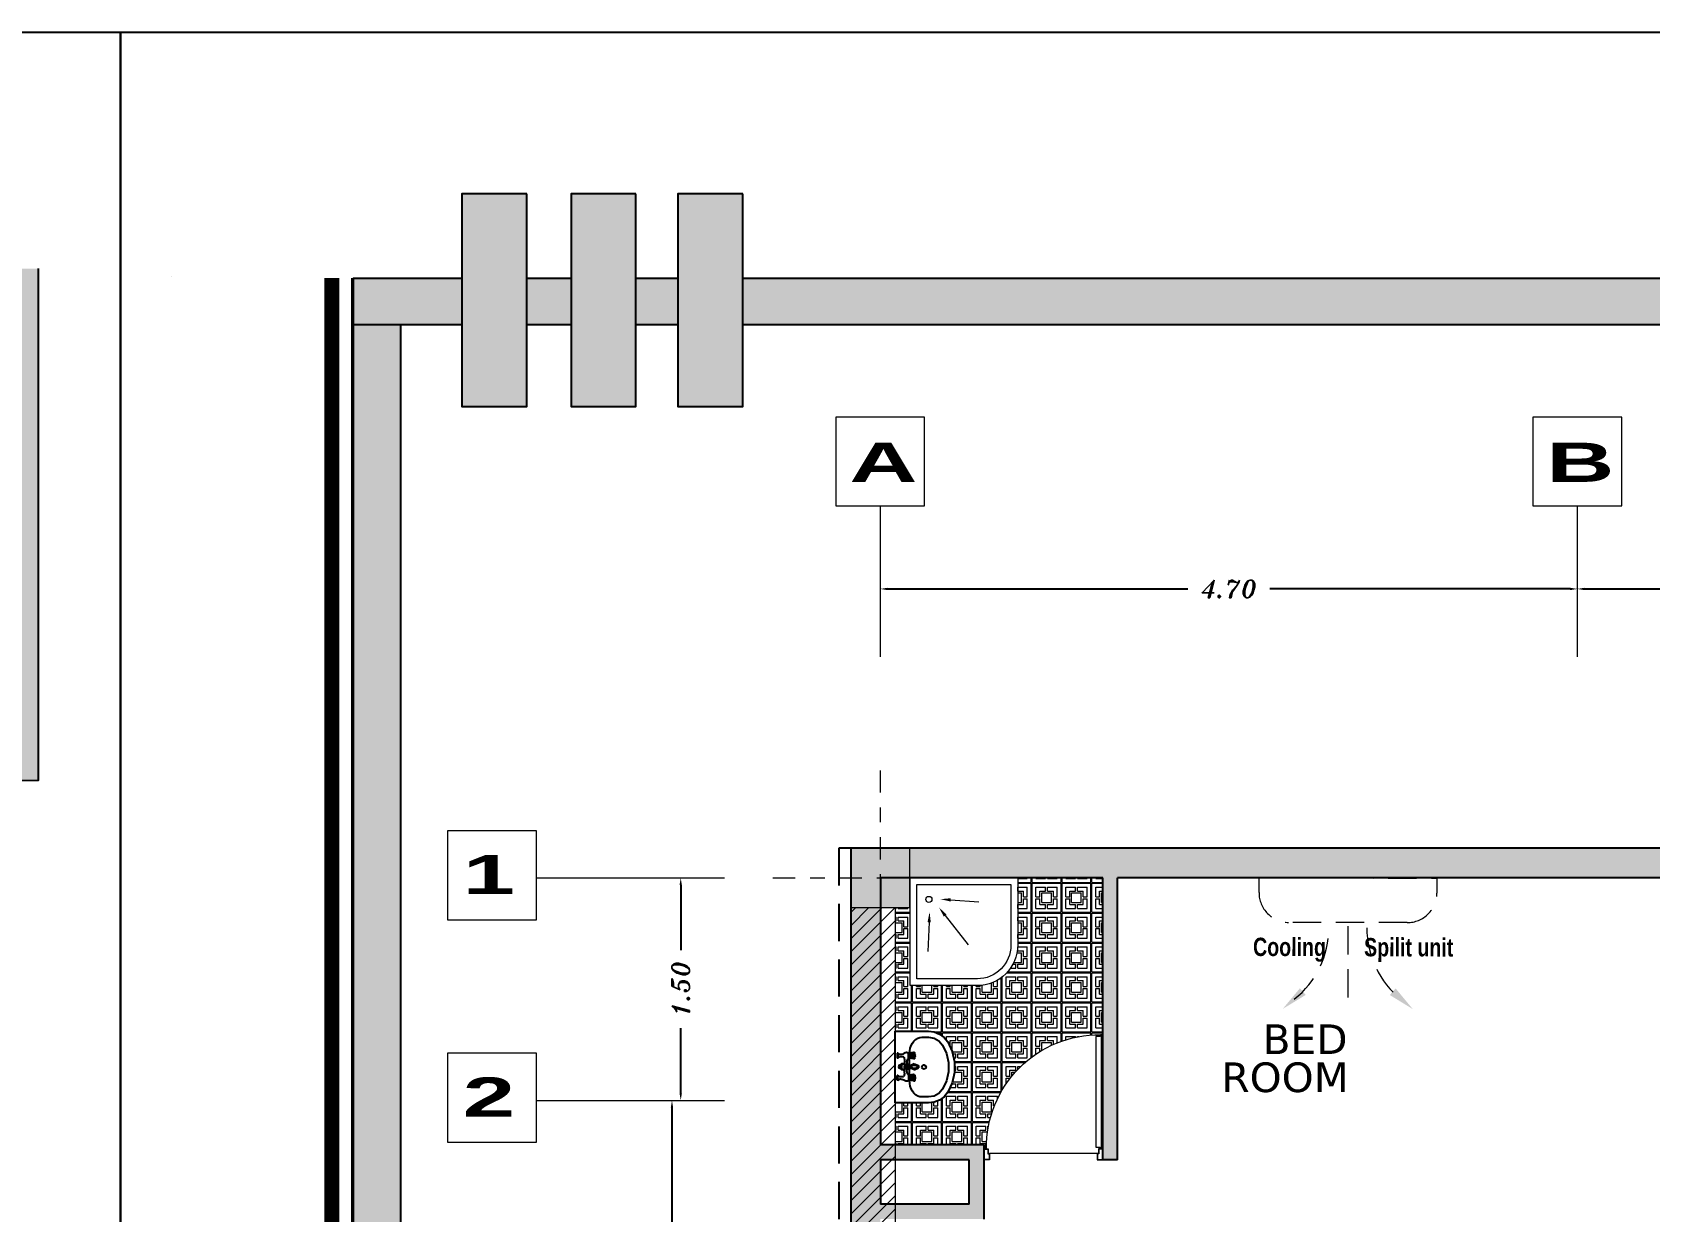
# Model space of a CAD drawing. Header units: inches. Extents: x 70 to 1974, y -315 to 363.
# Drawn here: x 99.05 to 109.95, y -171.28 to -163.33 of the extents above; entities that cross this region are included whole.
import ezdxf

# ---------------------------------------------------------------- set-up
doc = ezdxf.new("R2010")
doc.units = ezdxf.units.IN
doc.header["$MEASUREMENT"] = 0
for name, pattern in [('DASHDOT', [1, 0.5, -0.25, 0, -0.25]), ('DASHED2', [9.525, 6.35, -3.175]), ('HIDDEN', [0.375, 0.25, -0.125])]:
    doc.linetypes.add(name, pattern=pattern)
for name, color, linetype, lineweight in [('1', 19, 'Continuous', 5), ('3', 244, 'Continuous', 20), ('LAYER1', 8, 'Continuous', 9)]:
    doc.layers.add(name, color=color, linetype=linetype, lineweight=lineweight)
for name, color, linetype in [('7', 7, 'Continuous'), ('fer', 8, 'Continuous'), ('HID', 5, 'HIDDEN'), ('LNS', 55, 'Continuous')]:
    doc.layers.add(name, color=color, linetype=linetype)
doc.layers.add('AX', color=7, linetype='Continuous', lineweight=18, true_color=0xb7ad8f)
doc.styles.add('Italic', font='italic.shx', dxfattribs={"height": 0.7})
doc.styles.add('KH1', font='', dxfattribs={"width": 1.5})
doc.styles.add('STYLE3', font='italict.shx')
doc.styles.add('STYLE7', font='verdana.ttf')
doc.styles.get('KH1').set_extended_font_data('Arial Black')
doc.dimstyles.new('mo', dxfattribs={"dimscale": 0.08, "dimtxt": 1.5, "dimasz": 0.6, "dimexe": 1, "dimexo": 1, "dimgap": 1, "dimtad": 0, "dimzin": 1, "dimdsep": 46, "dimtxsty": 'STYLE3', "dimcen": 2.5, "dimse1": 1, "dimse2": 1, "dimclrd": 1, "dimclre": 2, "dimclrt": 1, "dimadec": 0, "dimazin": 0, "dimtm": 1e-09, "dimtfac": 1, "dimtix": 1, "dimtmove": 0, "dimatfit": 1, "dimfxl": 0, "dimtolj": 1, "dimtzin": 0, "dimarcsym": 0})

# ---------------------------------------------------------------- blocks, each defined once
blk = doc.blocks.new('k1')
at = {"true_color": 0x636466}
h = blk.add_hatch(color=251, dxfattribs=at)
h.dxf.hatch_style = 1
h.paths.add_polyline_path([(-452.922, -162.255), (-456.715, -162.263), (-456.715, -162.263), (-456.784, -162.263), (-457.687, -162.265), (-457.686, -165.719), (-452.921, -165.708)])
h.paths.add_polyline_path([(-457.548, -162.403), (-453.06, -162.393), (-453.059, -165.571), (-457.548, -165.58)], flags=16)
h.paths.add_polyline_path([(-457.167, -163.124), (-453.131, -163.124), (-453.131, -164.315), (-457.167, -164.315)], flags=0)
h.paths.add_polyline_path([(-457.214, -165.015), (-453.439, -165.015), (-453.439, -164.564), (-457.214, -164.564)], flags=0)
h = blk.add_hatch(color=251, dxfattribs=at)
h.dxf.hatch_style = 1
h.paths.add_polyline_path([(-479.763, -162.319), (-480.495, -162.319), (-480.495, -162.634), (-479.763, -162.634)])
h.paths.add_polyline_path([(-479.027, -162.319), (-479.326, -162.319), (-479.326, -162.634), (-479.027, -162.634)])
h.paths.add_polyline_path([(-478.307, -162.319), (-478.59, -162.319), (-478.59, -162.634), (-478.307, -162.634)])
h = blk.add_hatch(color=251, dxfattribs=at)
h.dxf.hatch_style = 1
h.paths.add_polyline_path([(-480.494, -162.334), (-480.494, -163.026), (-480.494, -198.947), (-480.18, -198.947), (-480.18, -162.334)])
h = blk.add_hatch(color=251, dxfattribs=at)
h.dxf.hatch_style = 1
h.paths.add_polyline_path([(-462.468, -162.319), (-463.16, -162.319), (-477.869, -162.319), (-477.869, -162.634), (-462.468, -162.633)])
at = {"layer": '3'}
h = blk.add_hatch(color=256, dxfattribs=at)
h.dxf.hatch_style = 1
h.paths.add_polyline_path([(-479.326, -161.751), (-479.763, -161.751), (-479.763, -163.185), (-479.326, -163.185)])
h.paths.add_polyline_path([(-478.59, -161.751), (-479.027, -161.751), (-479.027, -163.185), (-478.59, -163.185)])
h.paths.add_polyline_path([(-477.869, -161.751), (-478.307, -161.751), (-478.307, -163.185), (-477.869, -163.185)])
for p, q in [((-481.719, -162.312), (-481.719, -162.312)), ((-480.178, -162.634), (-480.178, -198.949))]:
    blk.add_line(p, q)
for points in [[(-452.366, -202.667), (-482.066, -202.667), (-482.066, -160.662), (-452.366, -160.662)], [(-482.066, -160.662), (-452.366, -160.662), (-452.366, -202.667), (-482.066, -202.667)], [(-479.326, -161.751), (-479.763, -161.751), (-479.763, -163.185), (-479.326, -163.185)], [(-478.59, -161.751), (-479.027, -161.751), (-479.027, -163.185), (-478.59, -163.185)], [(-477.869, -161.751), (-478.307, -161.751), (-478.307, -163.185), (-477.869, -163.185)]]:
    blk.add_lwpolyline(points, close=True)
at = {"color": 7}
blk.add_lwpolyline([(-452.922, -162.255), (-452.921, -165.708), (-454.066, -165.711)], dxfattribs=at)
for points in [[(-479.763, -162.634), (-480.495, -162.634), (-480.495, -162.319), (-479.763, -162.319)], [(-480.178, -162.634), (-480.178, -198.949), (-480.495, -198.949), (-480.495, -162.319), (-480.178, -162.319)], [(-479.326, -162.319), (-479.027, -162.319)], [(-478.59, -162.319), (-478.307, -162.319)], [(-477.869, -162.319), (-462.606, -162.319)], [(-479.027, -162.634), (-479.326, -162.634)], [(-478.307, -162.634), (-478.59, -162.634)], [(-462.557, -162.634), (-477.869, -162.634)]]:
    blk.add_lwpolyline(points)
at = {"layer": '3'}
blk.add_line((-480.669, -162.319), (-480.669, -162.922), dxfattribs=at)
at = {"layer": '3', "const_width": 0.1}
for points in [[(-480.641, -192.137), (-480.641, -162.319)], [(-480.641, -198.946), (-480.641, -162.319)]]:
    blk.add_lwpolyline(points, dxfattribs=at)
at = {"layer": '7', "lineweight": 30}
blk.add_line((-480.506, -198.946), (-480.503, -162.319), dxfattribs=at)
blk = doc.blocks.new('s.botoni')
at = {"layer": 'AX'}
h = blk.add_hatch(color=256, dxfattribs=at)
h.paths.add_polyline_path([(19.473, 218.825), (19.473, 219.111), (19.758, 219.111), (19.758, 218.825)])
h.paths.add_polyline_path([(19.758, 218.711), (19.473, 218.711), (19.473, 218.825), (19.758, 218.825)])
h.paths.add_polyline_path([(19.473, 218.711), (19.359, 218.711), (19.359, 218.825), (19.473, 218.825)])
h.paths.add_polyline_path([(19.473, 218.825), (19.359, 218.825), (19.359, 219.111), (19.473, 219.111)])
at = {"layer": 'AX', "linetype": 'DASHDOT', "ltscale": 0.3}
for p, q in [((19.558, 219.636), (19.558, 218.236)), ((18.834, 218.911), (20.234, 218.911))]:
    blk.add_line(p, q, dxfattribs=at)
at = {"layer": 'AX', "linetype": 'Continuous'}
blk.add_lwpolyline([(19.359, 218.711), (19.758, 218.711), (19.758, 219.111), (19.359, 219.111), (19.359, 218.711)], dxfattribs=at)
blk = doc.blocks.new('s13')
at = {"layer": 'AX', "linetype": 'Continuous'}
h = blk.add_hatch(dxfattribs=at)
h.set_pattern_fill('ANSI31', color=256, scale=0.5)
h.paths.add_polyline_path([(113.608, -32.895), (113.309, -32.895), (113.309, -37.496), (113.608, -37.496)])
blk.add_lwpolyline([(113.309, -32.895), (113.608, -32.895), (113.608, -37.496), (113.309, -37.496)], close=True, dxfattribs=at)
blk.add_blockref('s.botoni', (93.95, -251.606), dxfattribs=at)
blk = doc.blocks.new('sp')
at = {"layer": 'LAYER1', "color": 150, "linetype": 'DASHED2', "ltscale": 0.03}
blk.add_line((30.246, 9.76), (30.247, 9.206), dxfattribs=at)
blk.add_lwpolyline([(29.646, 10.084), (30.846, 10.085), (30.846, 9.985, -0.414214), (30.646, 9.785), (29.846, 9.784, -0.414214), (29.646, 9.984)], format="xyb", close=True, dxfattribs=at)
for centre, start, end in [((29.502, 9.747), 308.5691, 0.2465), ((30.99, 9.749), 179.9209, 231.5983)]:
    blk.add_arc(centre, 0.616, start, end, dxfattribs=at)
for points in [[(29.963, 9.295), (29.924, 9.34), (29.809, 9.201)], [(30.53, 9.296), (30.569, 9.341), (30.685, 9.202)]]:
    blk.add_solid(points, dxfattribs=at)
at = {"layer": 'LNS', "color": 150, "ltscale": 0.02, "insert": (29.607, 9.68), "char_height": 0.12315, "width": 1.62769, "attachment_point": 1, "style": 'Italic'}
blk.add_mtext('\\pt0.2463;{\\fImpact|b0|i0|c0|p34;Cooling       Spilit unit}', dxfattribs=at)
blk = doc.blocks.new('DR100K')
at = {"color": 0}
blk.add_line((-0.046, -0.052), (-0.954, -0.052), dxfattribs=at)
at = {"color": 0, "linetype": 'Continuous'}
for p, q in [((-0.059, -0.573), (-0.059, -0.107)), ((-0.059, -0.107), (-0.02, -0.107)), ((-0.019, -0.107), (-0.019, -0.092)), ((-0.019, -0.092), (-0.011, -0.092)), ((-0.011, -0.092), (-0.011, -0.573)), ((-0.059, -1.039), (-0.059, -0.573)), ((-0.011, -0.573), (-0.011, -1.054)), ((-0.02, -1.039), (-0.059, -1.039)), ((-0.019, -1.054), (-0.019, -1.039)), ((-0.011, -1.054), (-0.019, -1.054))]:
    blk.add_line(p, q, dxfattribs=at)
for points in [[(-0.954, -0.052), (-0.954, 0), (-1, 0), (-1, -0.092), (-0.966, -0.092), (-0.966, -0.052)], [(-0.046, -0.052), (-0.046, 0), (0, 0), (0, -0.092), (-0.034, -0.092), (-0.034, -0.052)], [(-0.956, -0.051), (-0.956, -0.002), (-0.998, -0.002), (-0.998, -0.09), (-0.968, -0.09), (-0.968, -0.051)], [(-0.044, -0.051), (-0.044, -0.002), (-0.002, -0.002), (-0.002, -0.09), (-0.032, -0.09), (-0.032, -0.051)]]:
    blk.add_lwpolyline(points, close=True, dxfattribs=at)
blk.add_arc((-0.029, -0.103), 0.951, 179.3821, 270.6161, dxfattribs=at)
blk = doc.blocks.new('*D328')
at = {"color": 1, "lineweight": -2, "transparency": 16777216}
for p, q in [((174.756, -167.08), (176.781, -167.08)), ((179.36, -167.08), (177.335, -167.08))]:
    blk.add_line(p, q, dxfattribs=at)
at = {"color": 1, "transparency": 16777216}
for points in [[(174.756, -167.072), (174.756, -167.088), (174.708, -167.08)], [(179.36, -167.072), (179.36, -167.088), (179.408, -167.08)]]:
    blk.add_solid(points, dxfattribs=at)
at = {"layer": 'Defpoints', "color": 0, "transparency": 16777216}
for p in [(179.408, -167.08), (174.708, -167.537), (179.408, -167.537)]:
    blk.add_point(p, dxfattribs=at)
at = {"color": 1, "transparency": 16777216, "insert": (177.058, -167.08), "char_height": 0.12, "attachment_point": 5, "style": 'STYLE3'}
blk.add_mtext('\\A1;4.70', dxfattribs=at)
blk = doc.blocks.new('*D329')
at = {"color": 1, "lineweight": -2, "transparency": 16777216}
for p, q in [((179.456, -167.08), (180.065, -167.08)), ((181.2, -167.08), (180.591, -167.08))]:
    blk.add_line(p, q, dxfattribs=at)
at = {"color": 1, "transparency": 16777216}
for points in [[(179.456, -167.072), (179.456, -167.088), (179.408, -167.08)], [(181.2, -167.072), (181.2, -167.088), (181.248, -167.08)]]:
    blk.add_solid(points, dxfattribs=at)
at = {"layer": 'Defpoints', "color": 0, "transparency": 16777216}
for p in [(181.248, -167.08), (181.248, -167.08), (179.408, -167.537)]:
    blk.add_point(p, dxfattribs=at)
at = {"color": 1, "transparency": 16777216, "insert": (180.328, -167.08), "char_height": 0.12, "attachment_point": 5, "style": 'STYLE3'}
blk.add_mtext('\\A1;1.84', dxfattribs=at)
blk = doc.blocks.new('*D349')
at = {"color": 1, "lineweight": -2, "transparency": 16777216}
for p, q in [((173.362, -169.077), (173.362, -169.516)), ((173.362, -170.481), (173.362, -170.042))]:
    blk.add_line(p, q, dxfattribs=at)
at = {"color": 1, "transparency": 16777216}
for points in [[(173.354, -169.077), (173.37, -169.077), (173.362, -169.029)], [(173.354, -170.481), (173.37, -170.481), (173.362, -170.529)]]:
    blk.add_solid(points, dxfattribs=at)
at = {"layer": 'Defpoints', "color": 0, "transparency": 16777216}
for p in [(173.207, -169.029), (173.207, -170.529), (173.362, -170.529)]:
    blk.add_point(p, dxfattribs=at)
at = {"color": 1, "transparency": 16777216, "insert": (173.362, -169.779), "char_height": 0.12, "attachment_point": 5, "rotation": 90, "style": 'STYLE3'}
blk.add_mtext('\\A1;1.50', dxfattribs=at)
blk = doc.blocks.new('*D350')
at = {"color": 1, "lineweight": -2, "transparency": 16777216}
for p, q in [((173.303, -170.577), (173.303, -172.002)), ((173.303, -173.981), (173.303, -172.556))]:
    blk.add_line(p, q, dxfattribs=at)
at = {"color": 1, "transparency": 16777216}
for points in [[(173.295, -170.577), (173.311, -170.577), (173.303, -170.529)], [(173.295, -173.981), (173.311, -173.981), (173.303, -174.029)]]:
    blk.add_solid(points, dxfattribs=at)
at = {"layer": 'Defpoints', "color": 0, "transparency": 16777216}
for p in [(173.207, -170.529), (173.303, -174.029), (173.303, -174.029)]:
    blk.add_point(p, dxfattribs=at)
at = {"color": 1, "transparency": 16777216, "insert": (173.303, -172.279), "char_height": 0.12, "attachment_point": 5, "rotation": 90, "style": 'STYLE3'}
blk.add_mtext('\\A1;3.50', dxfattribs=at)
blk = doc.blocks.new('Bath4')
for p, q in [((-0.652, -0.526), (-0.638, -0.336)), ((-0.547, -0.563), (-0.349, -0.408)), ((-0.502, -0.671), (-0.304, -0.68))]:
    blk.add_line(p, q)
for points in [[(-0.074, -0.8), (-0.8, -0.8), (-0.8, -0.074), (-0.346, -0.074, -0.414214), (-0.074, -0.346)], [(-0.12, -0.755), (-0.755, -0.755), (-0.755, -0.12), (-0.346, -0.12, -0.414214), (-0.12, -0.346)]]:
    blk.add_lwpolyline(points, format="xyb", close=True)
blk.add_circle((-0.655, -0.673), 0.0207)
for points in [[(-0.663, -0.526), (-0.641, -0.527), (-0.657, -0.594)], [(-0.554, -0.554), (-0.54, -0.572), (-0.601, -0.605)], [(-0.501, -0.66), (-0.502, -0.682), (-0.57, -0.668)]]:
    blk.add_solid(points)
blk = doc.blocks.new('DASTSHO')
at = {"layer": 'fer', "linetype": 'Continuous'}
h = blk.add_hatch(dxfattribs=at)
h.set_pattern_fill('EMPTY_FILL', color=256, scale=1000000.0, style=0)
h.set_pattern_definition([(0, (1000000, 1000000), (0, 1000000), [1e-05, -1000000])])
h.paths.add_polyline_path([(-0.3, 0), (-0.3, -0.28), (-0.297, -0.312), (-0.289, -0.342), (-0.276, -0.371), (-0.259, -0.398), (-0.237, -0.421), (-0.211, -0.44), (-0.145, -0.473), (-0.074, -0.493), (0, -0.5), (0.074, -0.493), (0.145, -0.473), (0.211, -0.44), (0.237, -0.421), (0.259, -0.398), (0.276, -0.371), (0.289, -0.342), (0.297, -0.312), (0.3, -0.28), (0.3, 0)], flags=0)
at = {"layer": 'fer', "linetype": 'ByBlock'}
for p, q in [((-0.3, 0), (-0.3, -0.28)), ((-0.27, 0), (-0.3, 0)), ((0.27, 0), (-0.27, 0)), ((0.3, 0), (0.27, 0)), ((0.3, -0.28), (0.3, 0)), ((-0.181, -0.134), (-0.201, -0.145)), ((-0.159, -0.127), (-0.181, -0.134)), ((-0.136, -0.122), (-0.159, -0.127)), ((-0.112, -0.12), (-0.136, -0.122)), ((-0.014, -0.12), (-0.112, -0.12)), ((0.112, -0.12), (0.008, -0.12)), ((0.136, -0.122), (0.112, -0.12)), ((0.159, -0.127), (0.136, -0.122)), ((0.181, -0.134), (0.159, -0.127)), ((0.201, -0.145), (0.181, -0.134)), ((-0.248, -0.206), (-0.25, -0.224)), ((-0.25, -0.224), (-0.25, -0.28)), ((-0.242, -0.189), (-0.248, -0.206)), ((-0.232, -0.172), (-0.242, -0.189)), ((-0.218, -0.157), (-0.232, -0.172)), ((-0.201, -0.145), (-0.218, -0.157)), ((0.218, -0.157), (0.201, -0.145)), ((0.232, -0.172), (0.218, -0.157)), ((0.242, -0.189), (0.232, -0.172)), ((0.248, -0.206), (0.242, -0.189)), ((0.25, -0.224), (0.248, -0.206)), ((0.25, -0.28), (0.25, -0.224))]:
    blk.add_line(p, q, dxfattribs=at)
at = {"layer": 'fer'}
for p, q in [((-0.124, -0.104), (-0.118, -0.113)), ((-0.123, -0.153), (-0.118, -0.121)), ((-0.12, -0.153), (-0.116, -0.121)), ((-0.115, -0.121), (-0.119, -0.153)), ((-0.118, -0.121), (-0.118, -0.113)), ((-0.074, -0.113), (-0.118, -0.113)), ((-0.118, -0.153), (-0.114, -0.121)), ((-0.074, -0.121), (-0.118, -0.121)), ((-0.116, -0.018), (-0.076, -0.018)), ((-0.116, -0.023), (-0.116, -0.018)), ((-0.116, -0.023), (-0.076, -0.023)), ((-0.116, -0.023), (-0.106, -0.038)), ((-0.113, -0.121), (-0.116, -0.153)), ((-0.115, -0.153), (-0.112, -0.121)), ((-0.114, -0.153), (-0.11, -0.121)), ((-0.108, -0.153), (-0.106, -0.121)), ((-0.106, -0.047), (-0.106, -0.038)), ((-0.106, -0.153), (-0.104, -0.121)), ((-0.102, -0.121), (-0.103, -0.153)), ((-0.098, -0.153), (-0.098, -0.121)), ((-0.096, -0.164), (-0.096, -0.121)), ((-0.094, -0.153), (-0.094, -0.121)), ((-0.09, -0.121), (-0.089, -0.153)), ((-0.087, -0.153), (-0.088, -0.121)), ((-0.076, -0.023), (-0.086, -0.038)), ((-0.086, -0.071), (-0.086, -0.038)), ((-0.084, -0.153), (-0.086, -0.121)), ((-0.079, -0.153), (-0.082, -0.121)), ((-0.077, -0.153), (-0.08, -0.121)), ((-0.079, -0.121), (-0.076, -0.153)), ((-0.074, -0.153), (-0.078, -0.121)), ((-0.077, -0.121), (-0.073, -0.153)), ((-0.076, -0.023), (-0.076, -0.018)), ((-0.072, -0.153), (-0.076, -0.121)), ((-0.073, -0.111), (-0.074, -0.113)), ((-0.074, -0.121), (-0.074, -0.113)), ((-0.069, -0.153), (-0.074, -0.121)), ((-0.061, -0.104), (-0.066, -0.106)), ((-0.057, -0.079), (-0.023, -0.079)), ((-0.04, -0.099), (-0.018, -0.099)), ((-0.014, -0.118), (-0.026, -0.066)), ((-0.016, -0.054), (0.01, -0.054)), ((-0.012, -0.14), (-0.012, -0.083)), ((0.005, -0.14), (0.005, -0.083)), ((0.008, -0.118), (0.02, -0.066)), ((0.034, -0.099), (0.012, -0.099)), ((0.051, -0.079), (0.017, -0.079)), ((0.055, -0.104), (0.06, -0.106)), ((0.063, -0.153), (0.068, -0.121)), ((0.066, -0.153), (0.07, -0.121)), ((0.067, -0.111), (0.068, -0.113)), ((0.071, -0.121), (0.067, -0.153)), ((0.068, -0.113), (0.112, -0.113)), ((0.068, -0.121), (0.068, -0.113)), ((0.068, -0.121), (0.112, -0.121)), ((0.068, -0.153), (0.072, -0.121)), ((0.073, -0.121), (0.069, -0.153)), ((0.07, -0.023), (0.07, -0.018)), ((0.11, -0.018), (0.07, -0.018)), ((0.07, -0.023), (0.08, -0.038)), ((0.11, -0.023), (0.07, -0.023)), ((0.071, -0.153), (0.074, -0.121)), ((0.072, -0.153), (0.075, -0.121)), ((0.077, -0.153), (0.079, -0.121)), ((0.08, -0.071), (0.08, -0.038)), ((0.08, -0.153), (0.082, -0.121)), ((0.084, -0.121), (0.083, -0.153)), ((0.088, -0.153), (0.088, -0.121)), ((0.09, -0.164), (0.09, -0.121)), ((0.092, -0.153), (0.092, -0.121)), ((0.095, -0.121), (0.096, -0.153)), ((0.099, -0.153), (0.098, -0.121)), ((0.11, -0.023), (0.1, -0.038)), ((0.1, -0.047), (0.1, -0.038)), ((0.102, -0.153), (0.1, -0.121)), ((0.107, -0.153), (0.104, -0.121)), ((0.109, -0.153), (0.105, -0.121)), ((0.106, -0.121), (0.11, -0.153)), ((0.112, -0.153), (0.108, -0.121)), ((0.108, -0.121), (0.113, -0.153)), ((0.11, -0.023), (0.11, -0.018)), ((0.114, -0.153), (0.11, -0.121)), ((0.117, -0.104), (0.112, -0.113)), ((0.112, -0.121), (0.112, -0.113)), ((0.116, -0.153), (0.112, -0.121)), ((-0.123, -0.16), (-0.123, -0.153)), ((-0.123, -0.16), (-0.123, -0.153)), ((-0.12, -0.16), (-0.12, -0.153)), ((-0.119, -0.16), (-0.119, -0.153)), ((-0.073, -0.164), (-0.119, -0.164)), ((-0.118, -0.16), (-0.118, -0.153)), ((-0.116, -0.16), (-0.116, -0.153)), ((-0.115, -0.16), (-0.115, -0.153)), ((-0.114, -0.16), (-0.114, -0.153)), ((-0.108, -0.164), (-0.108, -0.153)), ((-0.106, -0.164), (-0.106, -0.153)), ((-0.105, -0.165), (-0.105, -0.164)), ((-0.103, -0.164), (-0.103, -0.153)), ((-0.091, -0.169), (-0.101, -0.169)), ((-0.098, -0.164), (-0.098, -0.153)), ((-0.098, -0.164), (-0.098, -0.153)), ((-0.094, -0.164), (-0.094, -0.153)), ((-0.089, -0.164), (-0.089, -0.153)), ((-0.087, -0.164), (-0.087, -0.153)), ((-0.087, -0.165), (-0.087, -0.164)), ((-0.084, -0.164), (-0.084, -0.153)), ((-0.079, -0.16), (-0.079, -0.153)), ((-0.077, -0.16), (-0.077, -0.153)), ((-0.076, -0.16), (-0.076, -0.153)), ((-0.074, -0.16), (-0.074, -0.153)), ((-0.073, -0.16), (-0.073, -0.153)), ((-0.072, -0.16), (-0.072, -0.153)), ((-0.069, -0.16), (-0.069, -0.153)), ((-0.069, -0.16), (-0.069, -0.153)), ((-0.028, -0.16), (-0.013, -0.196)), ((-0.013, -0.196), (0.007, -0.196)), ((0.022, -0.16), (0.007, -0.196)), ((0.063, -0.16), (0.063, -0.153)), ((0.063, -0.16), (0.063, -0.153)), ((0.066, -0.16), (0.066, -0.153)), ((0.067, -0.16), (0.067, -0.153)), ((0.067, -0.164), (0.113, -0.164)), ((0.068, -0.16), (0.068, -0.153)), ((0.069, -0.16), (0.069, -0.153)), ((0.071, -0.16), (0.071, -0.153)), ((0.072, -0.16), (0.072, -0.153)), ((0.077, -0.164), (0.077, -0.153)), ((0.08, -0.164), (0.08, -0.153)), ((0.081, -0.165), (0.081, -0.164)), ((0.083, -0.164), (0.083, -0.153)), ((0.085, -0.169), (0.095, -0.169)), ((0.088, -0.164), (0.088, -0.153)), ((0.092, -0.164), (0.092, -0.153)), ((0.092, -0.164), (0.092, -0.153)), ((0.096, -0.164), (0.096, -0.153)), ((0.099, -0.164), (0.099, -0.153)), ((0.099, -0.165), (0.099, -0.164)), ((0.102, -0.164), (0.102, -0.153)), ((0.107, -0.16), (0.107, -0.153)), ((0.109, -0.16), (0.109, -0.153)), ((0.11, -0.16), (0.11, -0.153)), ((0.112, -0.16), (0.112, -0.153)), ((0.113, -0.16), (0.113, -0.153)), ((0.114, -0.16), (0.114, -0.153)), ((0.116, -0.16), (0.116, -0.153)), ((0.117, -0.16), (0.117, -0.153))]:
    blk.add_line(p, q, dxfattribs=at)
at = {"layer": 'fer', "linetype": 'ByBlock'}
blk.add_lwpolyline([(0, -0.224), (-0.012, -0.229), (-0.018, -0.241), (-0.012, -0.254), (0, -0.259), (0.012, -0.254), (0.018, -0.241), (0.012, -0.229)], close=True, dxfattribs=at)
blk.add_lwpolyline([(0, -0.224), (-0.012, -0.229), (-0.018, -0.241), (-0.012, -0.254), (0, -0.259), (0.012, -0.254), (0.018, -0.241), (0.012, -0.229)], close=True, dxfattribs=at)
for points in [[(-0.3, -0.28), (-0.294, -0.327), (-0.276, -0.371), (-0.248, -0.41), (-0.211, -0.44)], [(-0.25, -0.28), (-0.242, -0.326), (-0.22, -0.366), (-0.185, -0.397)], [(-0.185, -0.397), (-0.115, -0.431), (-0.039, -0.448), (0.039, -0.448), (0.115, -0.431), (0.185, -0.397)], [(0.185, -0.397), (0.22, -0.366), (0.242, -0.326), (0.25, -0.28)], [(0.211, -0.44), (0.248, -0.41), (0.276, -0.371), (0.294, -0.327), (0.3, -0.28)], [(-0.211, -0.44), (-0.131, -0.478), (-0.044, -0.498), (0.044, -0.498), (0.131, -0.478), (0.211, -0.44)]]:
    blk.add_lwpolyline(points, dxfattribs=at)
at = {"layer": 'fer'}
for centre, radius in [((-0.003, -0.041), 0.0131), ((-0.003, -0.083), 0.00838), ((-0.003, -0.041), 0.00814), ((-0.003, -0.083), 0.00638)]:
    blk.add_circle(centre, radius, dxfattribs=at)
for centre, radius, start, end in [((-0.096, -0.097), 0.0282, 140.0876, 192.9962), ((-0.156, -0.047), 0.05, 320.0876, 0), ((-0.096, -0.097), 0.0282, 60.122, 69.2491), ((-0.057, -0.029), 0.05, 240.122, 270), ((-0.04, -0.149), 0.05, 90, 130.3983), ((-0.003, -0.068), 0.0279, 117.5903, 204.3145), ((-0.003, -0.091), 0.0279, 196.9433, 246.1873), ((-0.068, -0.123), 0.0542, 317.6979, 11.2911), ((-0.016, -0.064), 0.01, 90, 186.4645), ((0.062, -0.123), 0.0542, 168.7089, 222.3021), ((-0.003, -0.091), 0.0279, 293.8127, 343.0567), ((-0.003, -0.068), 0.0279, 335.6855, 62.4097), ((0.01, -0.064), 0.01, 353.5355, 90), ((0.034, -0.149), 0.05, 49.6017, 90), ((0.051, -0.029), 0.05, 270, 299.878), ((0.09, -0.097), 0.0282, 110.7509, 119.878), ((0.15, -0.047), 0.05, 180, 219.9124), ((0.09, -0.097), 0.0282, 347.0038, 39.9124), ((-0.119, -0.16), 0.004, 180, 270), ((-0.119, -0.16), 0.004, 180, 270), ((-0.116, -0.16), 0.004, 180, 270), ((-0.115, -0.16), 0.004, 180, 270), ((-0.114, -0.16), 0.004, 180, 270), ((-0.112, -0.16), 0.004, 180, 270), ((-0.111, -0.16), 0.004, 180, 270), ((-0.11, -0.16), 0.004, 180, 270), ((-0.101, -0.165), 0.004, 180, 270), ((-0.091, -0.165), 0.004, 270, 0), ((-0.083, -0.16), 0.004, 270, 0), ((-0.081, -0.16), 0.004, 270, 0), ((-0.08, -0.16), 0.004, 270, 0), ((-0.078, -0.16), 0.004, 270, 0), ((-0.077, -0.16), 0.004, 270, 0), ((-0.076, -0.16), 0.004, 270, 0), ((-0.073, -0.16), 0.004, 270, 0), ((-0.073, -0.16), 0.004, 270, 0), ((0.025, -0.161), 0.0425, 149.7923, 221.2189), ((-0.003, -0.186), 0.005, 221.2189, 318.7811), ((-0.031, -0.161), 0.0425, 318.7811, 30.2077), ((0.067, -0.16), 0.004, 180, 270), ((0.067, -0.16), 0.004, 180, 270), ((0.07, -0.16), 0.004, 180, 270), ((0.071, -0.16), 0.004, 180, 270), ((0.072, -0.16), 0.004, 180, 270), ((0.073, -0.16), 0.004, 180, 270), ((0.075, -0.16), 0.004, 180, 270), ((0.076, -0.16), 0.004, 180, 270), ((0.085, -0.165), 0.004, 180, 270), ((0.095, -0.165), 0.004, 270, 0), ((0.103, -0.16), 0.004, 270, 0), ((0.105, -0.16), 0.004, 270, 0), ((0.106, -0.16), 0.004, 270, 0), ((0.108, -0.16), 0.004, 270, 0), ((0.109, -0.16), 0.004, 270, 0), ((0.11, -0.16), 0.004, 270, 0), ((0.112, -0.16), 0.004, 270, 0), ((0.113, -0.16), 0.004, 270, 0)]:
    blk.add_arc(centre, radius, start, end, dxfattribs=at)
blk = doc.blocks.new('S33')
at = {"layer": 'AX', "color": 23, "linetype": 'ByBlock', "true_color": 0xbf8b78}
for p, q in [((174.708, -166.52), (174.708, -167.537)), ((179.408, -166.52), (179.408, -167.537)), ((172.39, -169.029), (173.658, -169.029)), ((172.39, -170.529), (173.658, -170.529))]:
    blk.add_line(p, q, dxfattribs=at)
for points in [[(174.408, -166.52), (175.007, -166.52), (175.007, -165.921), (174.408, -165.921)], [(179.108, -166.52), (179.708, -166.52), (179.708, -165.921), (179.108, -165.921)], [(172.39, -169.311), (172.39, -168.711), (171.79, -168.711), (171.79, -169.311)], [(172.39, -170.811), (172.39, -170.211), (171.79, -170.211), (171.79, -170.811)]]:
    blk.add_lwpolyline(points, close=True, dxfattribs=at)
at = {"layer": 'AX', "color": 23, "linetype": 'ByBlock', "true_color": 0xbf8b78, "style": 'KH1', "width": 1.5}
for s, p in [('A', (174.5, -166.358)), ('B', (179.2, -166.358)), ('1', (171.892, -169.138)), ('2', (171.892, -170.638))]:
    blk.add_text(s, height=0.264, dxfattribs=at).set_placement(p)
for p1, p2, distance, picture, middle in [((174.708, -167.537), (179.408, -167.537), 0.457, '*D328', (177.058, -167.08)), ((173.207, -169.029), (173.207, -170.529), 0.155, '*D349', (173.362, -169.779))]:
    dim = blk.add_aligned_dim(p1=p1, p2=p2, distance=distance, dimstyle='mo')
    dim.commit()
    dim.dimension.update_dxf_attribs({"geometry": picture, "text_midpoint": middle})
for base, p1, p2, angle, picture, middle in [((181.248, -167.08), (179.408, -167.537), (181.248, -167.08), 180, '*D329', (180.328, -167.08)), ((173.303, -174.029), (173.207, -170.529), (173.303, -174.029), 90, '*D350', (173.303, -172.279))]:
    dim = blk.add_linear_dim(base=base, p1=p1, p2=p2, angle=angle, dimstyle='mo', override={"dimtmove": 1})
    dim.commit()
    dim.dimension.update_dxf_attribs({"geometry": picture, "text_midpoint": middle})

msp = doc.modelspace()

# ---------------------------------------------------------------- hatches: boundary and pattern name
h = msp.add_hatch(color=156)
h.dxf.hatch_style = 1
h.paths.add_polyline_path([(114.50369, -176.92864), (113.90442, -176.92864), (113.90442, -177.02864), (114.50369, -177.02864)], flags=17)
h.paths.add_polyline_path([(124.40442, -168.82896), (119.48442, -168.82896), (119.48442, -169.02896), (119.48442, -170.32896), (113.10442, -170.32896), (113.10442, -170.52896), (113.10442, -174.52896), (112.50211, -174.52896), (112.50211, -175.12896), (110.20442, -175.12896), (110.20442, -174.52896), (110.10442, -174.52896), (110.10442, -175.22896), (113.00442, -175.22896), (113.00442, -176.92864), (110.20442, -176.92864), (110.20442, -176.02896), (110.10442, -176.02896), (110.10442, -177.02864), (113.10442, -177.02864), (113.10442, -175.22896), (114.70442, -175.22896), (114.70442, -176.82896), (116.80442, -176.82896), (116.80442, -175.02896), (116.30442, -175.02896), (116.30442, -175.22896), (116.60442, -175.22896), (116.60442, -176.62896), (114.90442, -176.62896), (114.90442, -175.22896), (115.20442, -175.22896), (115.20442, -175.02896), (114.70442, -175.02896), (113.30442, -175.02896), (113.30442, -170.52896), (116.60442, -170.52896), (116.60442, -173.42896), (118.30442, -173.42896), (118.30442, -177.02864), (118.40938, -177.02863), (120.60442, -177.02865), (120.60442, -176.22896), (120.50442, -176.22896), (120.50442, -176.92865), (118.50442, -176.92865), (118.50442, -175.42896), (120.60442, -175.42896), (120.60442, -175.32896), (118.50442, -175.32896), (118.50442, -173.32896), (120.50442, -173.32896), (120.50442, -174.52896), (120.60442, -174.52896), (120.60442, -173.22896), (116.80442, -173.22896), (116.80442, -170.52896), (119.53442, -170.52896), (119.53442, -170.92896), (120.50442, -170.92896), (120.50442, -172.42896), (120.60442, -172.42896), (120.60442, -170.92896), (121.00442, -170.92896), (121.00442, -170.82896), (119.63442, -170.82896), (119.63442, -169.02896), (124.20442, -169.02896), (124.20442, -170.82896), (121.80442, -170.82896), (121.80442, -171.52896), (121.90442, -171.52896), (121.90442, -170.92896), (124.20442, -170.92896), (124.20442, -172.32896), (121.80442, -172.32896), (121.80442, -173.02896), (121.90442, -173.02896), (121.90442, -172.42896), (124.20442, -172.42896), (124.20442, -175.32896), (121.80442, -175.32896), (121.80442, -175.42896), (124.20442, -175.42896), (124.20442, -176.92865), (121.90442, -176.92865), (121.90442, -176.22896), (121.80442, -176.22896), (121.80442, -177.02865), (124.20442, -177.02865), (124.20442, -180.12864), (121.83442, -180.12864), (121.83442, -177.82865), (121.73442, -177.82865), (121.73442, -180.12864), (119.85227, -180.12864), (119.85227, -179.86071), (119.33119, -179.86071), (119.33119, -180.22864), (118.50442, -180.22864), (118.50442, -178.32864), (120.93442, -178.32864), (120.93442, -178.22864), (118.50442, -178.22864), (118.30442, -178.22864), (118.30442, -180.22864), (117.63119, -180.22864), (117.63119, -182.42895), (118.53119, -182.42895), (118.53119, -182.32895), (117.83119, -182.32895), (117.83119, -180.32864), (119.33119, -180.32864), (119.33119, -182.42895), (119.43119, -182.42895), (119.43119, -180.69658), (119.85227, -180.69658), (119.85227, -180.32864), (124.20442, -180.32864), (124.20442, -183.82896), (124.40442, -183.82896)])
h.paths.add_polyline_path([(113.15557, -174.62896), (113.15557, -175.12896), (113.00211, -175.12896), (113.00211, -174.62896)], flags=16)
h.paths.add_polyline_path([(112.90211, -174.62896), (112.90211, -175.12896), (112.60211, -175.12896), (112.60211, -174.62896)], flags=16)
h.paths.add_polyline_path([(119.75227, -179.96071), (119.75227, -180.22864), (119.43119, -180.22864), (119.43119, -179.96071)], flags=16)
h.paths.add_polyline_path([(119.43119, -180.32864), (119.43119, -180.32864), (119.43119, -180.59658)], flags=16)
h.paths.add_polyline_path([(119.75227, -180.32864), (119.75227, -180.59658), (119.43119, -180.59658), (119.43119, -180.32864)], flags=16)
h.paths.add_polyline_path([(121.00442, -183.62896), (117.63119, -183.62896), (117.63119, -183.82896), (121.00442, -183.82896)], flags=17)
h.paths.add_polyline_path([(116.65667, -183.62896), (116.45667, -183.62896), (116.45667, -183.82896), (116.65667, -183.82896)], flags=17)
h.paths.add_polyline_path([(115.25668, -178.22864), (113.01667, -178.22864), (113.01667, -178.92864), (113.11667, -178.92864), (113.11667, -178.32864), (115.05668, -178.32864), (115.05667, -183.62896), (114.13667, -183.62896), (114.13667, -183.82896), (115.25667, -183.82896), (115.25666, -183.73296)], flags=17)
h.paths.add_polyline_path([(112.93667, -183.62896), (112.01667, -183.62896), (112.01667, -178.22864), (111.91667, -178.22864), (111.91667, -183.62896), (109.26473, -183.62896), (109.26473, -183.82896), (112.93667, -183.82896)])
h.paths.add_polyline_path([(111.80442, -170.32896), (110.10442, -170.32896), (110.10442, -170.52896), (110.10442, -173.52896), (110.20442, -173.52896), (110.20442, -170.52896), (111.80442, -170.52896)])
h.paths.add_polyline_path([(104.76442, -169.02896), (106.26338, -169.02896), (106.26338, -170.92896), (106.36338, -170.92896), (106.36338, -169.02896), (111.50442, -169.02896), (111.50442, -168.82896), (104.56442, -168.82896), (104.56442, -183.82896), (104.76442, -183.82896), (105.25917, -183.82896), (105.25917, -183.62896), (104.76442, -183.62896), (104.76442, -173.52896), (106.44375, -173.52896), (106.44375, -174.02896), (107.24375, -174.02896), (107.24375, -173.52896), (109.10442, -173.52896), (109.10442, -173.42896), (104.76442, -173.42896), (104.76442, -171.32896), (105.46338, -171.32896), (105.46338, -170.82896), (104.76442, -170.82896)])
h.paths.add_polyline_path([(104.76442, -170.92896), (105.36338, -170.92896), (105.36338, -171.22896), (104.76442, -171.22896)], flags=16)
h.paths.add_polyline_path([(106.54375, -173.52896), (106.79375, -173.52896), (106.79375, -173.92896), (106.54375, -173.92896)], flags=16)
h.paths.add_polyline_path([(106.89375, -173.52896), (107.14375, -173.52896), (107.14375, -173.92896), (106.89375, -173.92896)], flags=16)
at = {"layer": 'AX', "true_color": 0x7aafdf}
h = msp.add_hatch(dxfattribs=at)
h.set_pattern_fill('AR-TILE03', color=143, scale=0.013, angle=1080, pattern_type=2)
h.set_pattern_definition([(0, (0, 0), (1e-16, 0.2015), [0.195, -0.0065]), (90, (0, 0), (-0.2015, 2e-16), [0.195, -0.0065]), (0, (1e-16, 0.195), (1e-16, 0.2015), [0.195, -0.0065]), (90, (0.195, -1e-16), (-0.2015, 2e-16), [0.195, -0.0065]), (0, (0.026, 0.026), (1e-16, 0.2015), [0.065, -0.013, 0.065, -0.0585]), (90, (0.026, 0.026), (-0.2015, 2e-16), [0.065, -0.013, 0.065, -0.0585]), (0, (0.026, 0.169), (1e-16, 0.2015), [0.065, -0.013, 0.065, -0.0585]), (90, (0.169, 0.026), (-0.2015, 2e-16), [0.065, -0.013, 0.065, -0.0585]), (0, (0.065, 0.065), (1e-16, 0.2015), [0.065, -0.1365]), (90, (0.065, 0.065), (-0.2015, 2e-16), [0.065, -0.1365]), (0, (0.065, 0.13), (1e-16, 0.2015), [0.065, -0.1365]), (90, (0.13, 0.065), (-0.2015, 2e-16), [0.065, -0.1365]), (90, (0.091, 0.026), (-0.2015, 2e-16), [0.026, -0.091, 0.026, -0.0585]), (90, (0.104, 0.026), (-0.2015, 2e-16), [0.026, -0.091, 0.026, -0.0585]), (0, (0.026, 0.091), (1e-16, 0.2015), [0.026, -0.091, 0.026, -0.0585]), (0, (0.026, 0.104), (1e-16, 0.2015), [0.026, -0.091, 0.026, -0.0585]), (0, (0.052, 0.052), (1e-16, 0.2015), [0.039, -0.013, 0.039, -0.1105]), (0, (0.052, 0.143), (1e-16, 0.2015), [0.039, -0.013, 0.039, -0.1105]), (90, (0.052, 0.052), (-0.2015, 2e-16), [0.039, -0.013, 0.039, -0.1105]), (90, (0.143, 0.052), (-0.2015, 2e-16), [0.039, -0.013, 0.039, -0.1105])])
h.paths.add_polyline_path([(106.26338, -169.02896), (105.68986, -169.02896), (105.68986, -169.4824, -0.41421356), (105.4177, -169.75456), (104.9641, -169.75456), (104.9641, -169.22865), (104.86338, -169.22865), (104.86338, -170.06251), (105.08893, -170.06251), (105.12704, -170.06737), (105.16261, -170.08159), (105.19349, -170.10429), (105.21768, -170.134), (105.24853, -170.19864), (105.26434, -170.2685), (105.26434, -170.34013), (105.24853, -170.40999), (105.21768, -170.47463), (105.19349, -170.50434), (105.16261, -170.52704), (105.12704, -170.54126), (105.08893, -170.54612), (104.86338, -170.54612), (104.86338, -170.82896), (105.46338, -170.82896), (105.46338, -170.85511), (105.47877, -170.85511, -0.42053596), (106.24801, -170.08584), (106.26338, -170.08584)])

# ---------------------------------------------------------------- linework, layer by layer
for p, q in [((111.50442, -168.82896), (104.48442, -168.82896)), ((104.56442, -168.82896), (104.56442, -183.82896)), ((106.26338, -169.02896), (104.76442, -169.02896)), ((104.76442, -169.02896), (104.76442, -170.82896)), ((106.26338, -170.92896), (106.26338, -169.02896)), ((111.50442, -169.02896), (106.36338, -169.02896)), ((106.36338, -170.92896), (106.36338, -169.02896)), ((105.46338, -170.82896), (104.76442, -170.82896)), ((105.46338, -171.32896), (105.46338, -170.82896)), ((105.36338, -170.92896), (104.76442, -170.92896)), ((104.76442, -170.92896), (104.76442, -171.22896)), ((105.36338, -171.22896), (105.36338, -170.92896)), ((106.36338, -170.92896), (106.26338, -170.92896)), ((105.36338, -171.22896), (104.76442, -171.22896))]:
    msp.add_line(p, q)
at = {"layer": 'HID', "color": 8}
msp.add_line((104.48442, -168.82896), (104.48442, -183.82896), dxfattribs=at)

# ---------------------------------------------------------------- block references
for name, p in [('k1', (552.00553, -2.66445)), ('k1', (581.70553, -2.66445)), ('S33', (-69.94418, 0)), ('s13', (-8.74433, -136.33338))]:
    msp.add_blockref(name, p)
at = {"rotation": 359.8326091861237}
msp.add_blockref('sp', (77.64255, -179.02516), dxfattribs=at)
at = {"layer": '1', "xscale": -0.8059164504111322, "yscale": 0.8059164504111322, "zscale": 0.8059164504111322, "rotation": 89.99999999999521}
msp.add_blockref('DASTSHO', (104.86338, -170.30432), dxfattribs=at)
at = {"layer": 'LAYER1', "rotation": 269.9999999999952}
msp.add_blockref('Bath4', (105.7641, -169.8288), dxfattribs=at)
at = {"layer": 'LAYER1', "linetype": 'ByBlock', "xscale": -0.800000000000012, "yscale": 0.800000000000012, "zscale": 0.800000000000012, "rotation": 180}
msp.add_blockref('DR100K', (106.26338, -170.92896), dxfattribs=at)
msp.add_blockref('DR100K', (106.26338, -170.92896), dxfattribs=at)

# ---------------------------------------------------------------- texts
at = {"linetype": 'ByBlock', "style": 'STYLE7'}
for s, p in [('BED ', (107.34163, -170.21614)), ('ROOM', (107.0638, -170.47282))]:
    msp.add_text(s, height=0.2, dxfattribs=at).set_placement(p)

doc.saveas('drawing.dxf')
